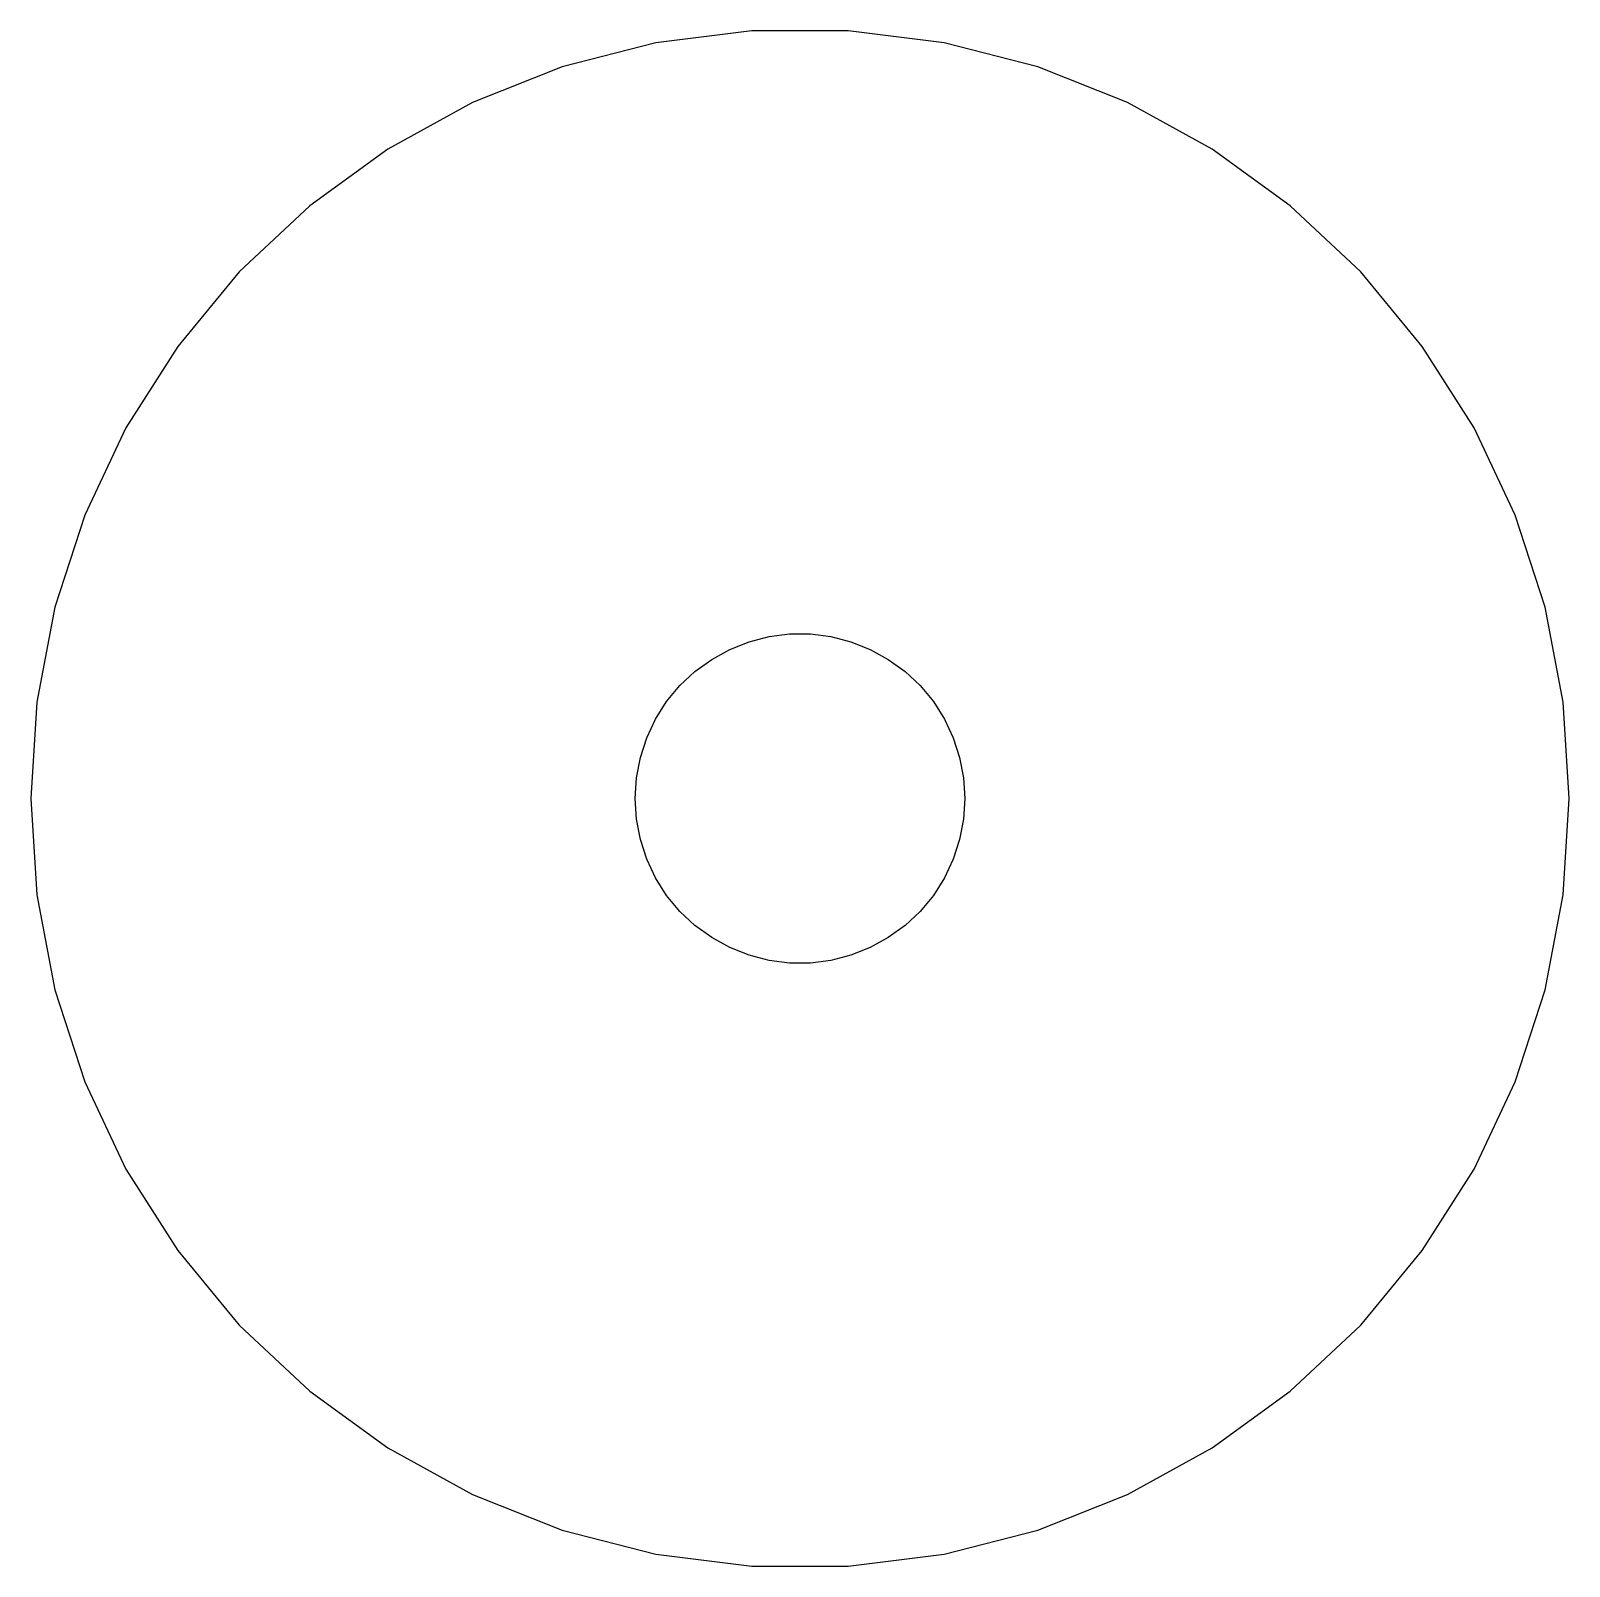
# Model space of a CAD drawing. Header units: metres. Extents: x -7 to 7, y 103 to 227.
# Drawn here: x -7 to 7, y 213.01 to 226.99 of the extents above.
import ezdxf

# ---------------------------------------------------------------- set-up
doc = ezdxf.new("R2010")
doc.units = ezdxf.units.M

msp = doc.modelspace()

# ---------------------------------------------------------------- linework, layer by layer
for p, q in [((-0.439529, 226.986), (-1.31166, 226.876)), ((0.439529, 226.986), (-0.439529, 226.986)), ((1.31166, 226.876), (0.439529, 226.986)), ((-1.31166, 226.876), (-2.16312, 226.657)), ((2.16312, 226.657), (1.31166, 226.876)), ((-2.16312, 226.657), (-2.98045, 226.334)), ((2.98045, 226.334), (2.16312, 226.657)), ((-2.98045, 226.334), (-3.75078, 225.91)), ((3.75078, 225.91), (2.98045, 226.334)), ((-3.75078, 225.91), (-4.46196, 225.394)), ((4.46196, 225.394), (3.75078, 225.91)), ((-4.46196, 225.394), (-5.10277, 224.792)), ((5.10277, 224.792), (4.46196, 225.394)), ((-5.10277, 224.792), (-5.66312, 224.114)), ((5.66312, 224.114), (5.10277, 224.792)), ((-5.66312, 224.114), (-6.13414, 223.372)), ((6.13414, 223.372), (5.66312, 224.114)), ((-6.13414, 223.372), (-6.50842, 222.577)), ((6.50842, 222.577), (6.13414, 223.372)), ((-6.50842, 222.577), (-6.78008, 221.741)), ((6.78008, 221.741), (6.50842, 222.577)), ((-6.78008, 221.741), (-6.94479, 220.877)), ((6.94479, 220.877), (6.78008, 221.741)), ((-0.281067, 221.473), (-0.094177, 221.497)), ((-0.094177, 221.497), (0.094177, 221.497)), ((0.094177, 221.497), (0.281067, 221.473)), ((-0.803726, 221.266), (-0.638657, 221.357)), ((-0.638657, 221.357), (-0.463516, 221.427)), ((-0.463516, 221.427), (-0.281067, 221.473)), ((0.281067, 221.473), (0.463516, 221.427)), ((0.463516, 221.427), (0.638657, 221.357)), ((0.638657, 221.357), (0.803726, 221.266)), ((-0.956131, 221.156), (-0.803726, 221.266)), ((0.803726, 221.266), (0.956131, 221.156)), ((-1.09344, 221.027), (-0.956131, 221.156)), ((0.956131, 221.156), (1.09344, 221.027)), ((-1.21352, 220.882), (-1.09344, 221.027)), ((1.09344, 221.027), (1.21352, 220.882)), ((-6.94479, 220.877), (-7, 220)), ((-1.31445, 220.723), (-1.21352, 220.882)), ((1.21352, 220.882), (1.31445, 220.723)), ((7, 220), (6.94479, 220.877)), ((-1.39465, 220.552), (-1.31445, 220.723)), ((1.31445, 220.723), (1.39465, 220.552)), ((-1.45287, 220.373), (-1.39465, 220.552)), ((1.39465, 220.552), (1.45287, 220.373)), ((-1.48816, 220.188), (-1.45287, 220.373)), ((1.45287, 220.373), (1.48816, 220.188)), ((-1.5, 220), (-1.48816, 220.188)), ((1.48816, 220.188), (1.5, 220)), ((-7, 220), (-6.94479, 219.123)), ((-1.48816, 219.812), (-1.5, 220)), ((1.5, 220), (1.48816, 219.812)), ((6.94479, 219.123), (7, 220)), ((-1.45287, 219.627), (-1.48816, 219.812)), ((1.48816, 219.812), (1.45287, 219.627)), ((-1.39465, 219.448), (-1.45287, 219.627)), ((1.45287, 219.627), (1.39465, 219.448)), ((-1.31445, 219.277), (-1.39465, 219.448)), ((1.39465, 219.448), (1.31445, 219.277)), ((-1.21352, 219.118), (-1.31445, 219.277)), ((1.31445, 219.277), (1.21352, 219.118)), ((-6.94479, 219.123), (-6.78008, 218.259)), ((-1.09344, 218.973), (-1.21352, 219.118)), ((1.21352, 219.118), (1.09344, 218.973)), ((6.78008, 218.259), (6.94479, 219.123)), ((-0.956131, 218.844), (-1.09344, 218.973)), ((1.09344, 218.973), (0.956131, 218.844)), ((-0.803726, 218.734), (-0.956131, 218.844)), ((0.956131, 218.844), (0.803726, 218.734)), ((-0.638657, 218.643), (-0.803726, 218.734)), ((0.803726, 218.734), (0.638657, 218.643)), ((-0.463516, 218.573), (-0.638657, 218.643)), ((-0.281067, 218.527), (-0.463516, 218.573)), ((0.463516, 218.573), (0.281067, 218.527)), ((0.638657, 218.643), (0.463516, 218.573)), ((-0.094177, 218.503), (-0.281067, 218.527)), ((0.094177, 218.503), (-0.094177, 218.503)), ((0.281067, 218.527), (0.094177, 218.503)), ((-6.78008, 218.259), (-6.50842, 217.423)), ((6.50842, 217.423), (6.78008, 218.259)), ((-6.50842, 217.423), (-6.13414, 216.628)), ((6.13414, 216.628), (6.50842, 217.423)), ((-6.13414, 216.628), (-5.66312, 215.886)), ((5.66312, 215.886), (6.13414, 216.628)), ((-5.66312, 215.886), (-5.10277, 215.208)), ((5.10277, 215.208), (5.66312, 215.886)), ((-5.10277, 215.208), (-4.46196, 214.606)), ((4.46196, 214.606), (5.10277, 215.208)), ((-4.46196, 214.606), (-3.75078, 214.09)), ((3.75078, 214.09), (4.46196, 214.606)), ((-3.75078, 214.09), (-2.98045, 213.666)), ((2.98045, 213.666), (3.75078, 214.09)), ((-2.98045, 213.666), (-2.16312, 213.343)), ((2.16312, 213.343), (2.98045, 213.666)), ((-2.16312, 213.343), (-1.31166, 213.124)), ((1.31166, 213.124), (2.16312, 213.343)), ((-1.31166, 213.124), (-0.439529, 213.014)), ((0.439529, 213.014), (1.31166, 213.124)), ((-0.439529, 213.014), (0.439529, 213.014))]:
    msp.add_line(p, q)

doc.saveas('drawing.dxf')
